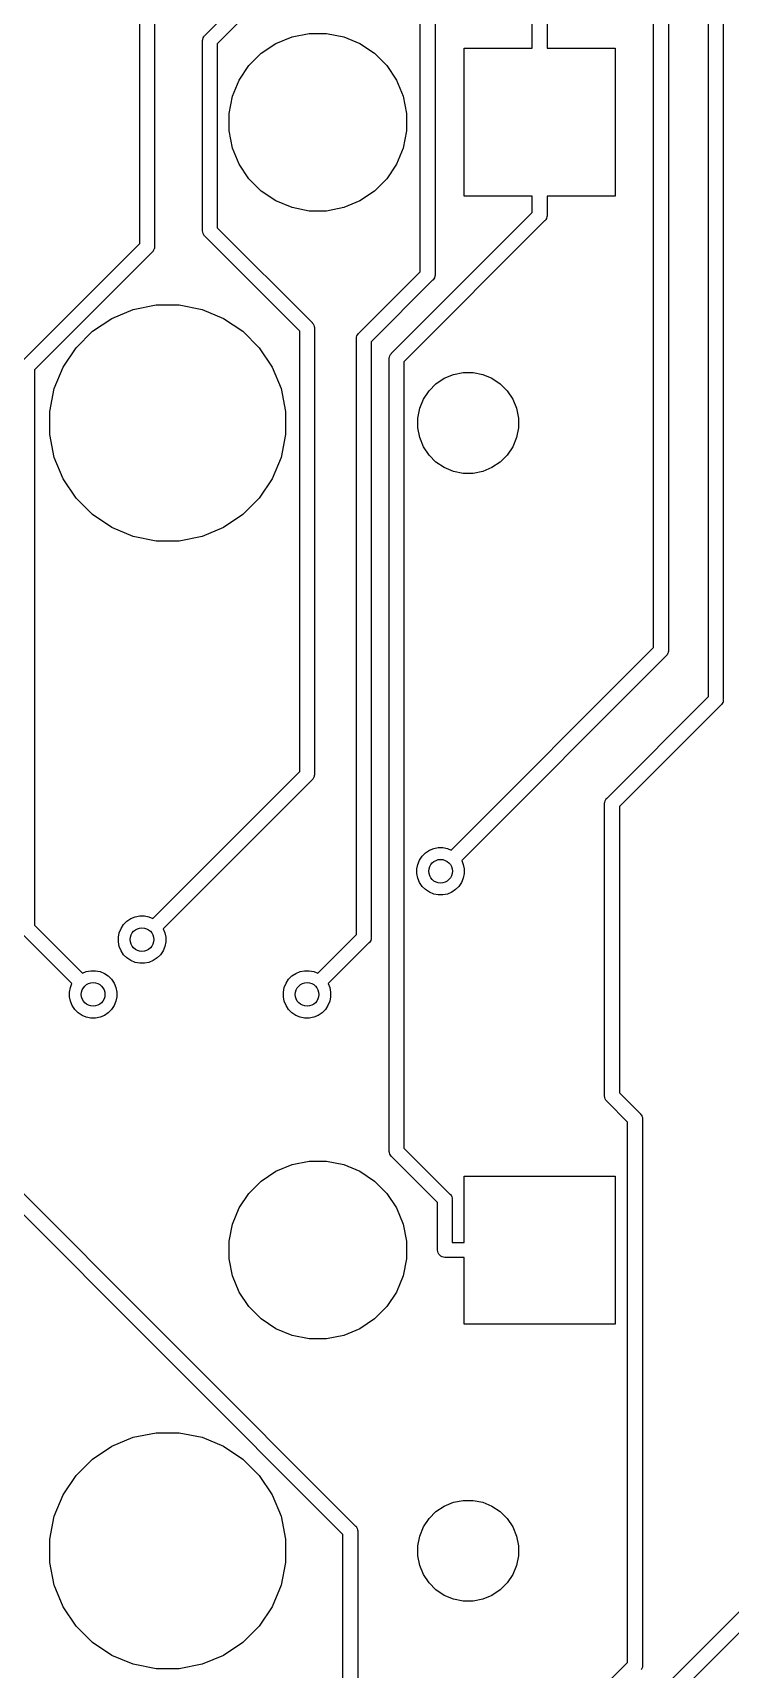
# Model space of a CAD drawing. Extents: x 1.2 to 14.9, y -4.9 to -0.3.
# Drawn here: x 13.698 to 14.163, y -3.814 to -2.725 of the extents above; entities that cross this region are included whole.
import ezdxf

# ---------------------------------------------------------------- set-up
doc = ezdxf.new("R2010")
doc.units = 0
doc.header["$MEASUREMENT"] = 0
doc.layers.add('BLACK', color=7, linetype='CONTINUOUS')

msp = doc.modelspace()

# ---------------------------------------------------------------- linework, layer by layer
at = {"layer": 'BLACK', "linetype": 'CONTINUOUS'}
for p, q in [((14.1114, -3.13438), (14.1114, -2.33918)), ((14.1481, -3.16687), (14.1481, -2.33822)), ((14.1213, -2.34303), (14.1213, -3.13618)), ((14.1579, -2.34001), (14.1579, -3.16866)), ((13.9561, -2.88445), (13.9561, -2.38292)), ((13.966, -2.38112), (13.966, -2.88624)), ((14.0406, -2.41531), (14.0406, -2.73579)), ((14.0307, -2.73579), (14.0307, -2.41711)), ((13.7694, -2.86568), (13.7694, -2.56643)), ((13.7793, -2.56822), (13.7793, -2.86748)), ((13.8128, -2.72722), (13.9268, -2.61325)), ((13.935, -2.61893), (13.821, -2.73291)), ((13.8112, -2.73063), (13.8113, -2.72991)), ((13.8112, -2.73087), (13.8112, -2.73063)), ((13.8112, -2.73063), (13.8112, -2.73063)), ((13.8112, -2.73112), (13.8112, -2.73087)), ((13.8112, -2.85694), (13.8112, -2.73112)), ((13.8113, -2.72991), (13.8116, -2.72898)), ((13.8116, -2.72898), (13.812, -2.72813)), ((13.812, -2.72813), (13.8126, -2.72738)), ((13.8126, -2.72738), (13.8128, -2.72722)), ((13.86, -2.73267), (13.8708, -2.72821)), ((13.8708, -2.72821), (13.8822, -2.72594)), ((13.8822, -2.72594), (13.8938, -2.72594)), ((13.8938, -2.72594), (13.9052, -2.72821)), ((13.9052, -2.72821), (13.916, -2.73267)), ((13.821, -2.73291), (13.821, -2.85515)), ((13.8421, -2.74735), (13.8503, -2.73913)), ((13.8503, -2.73913), (13.86, -2.73267)), ((13.916, -2.73267), (13.9256, -2.73913)), ((13.9256, -2.73913), (13.9339, -2.74735)), ((13.9854, -2.83421), (13.9854, -2.73579)), ((13.9854, -2.73579), (14.0307, -2.73579)), ((14.0406, -2.73579), (14.0858, -2.73579)), ((14.0858, -2.73579), (14.0858, -2.83421)), ((13.8357, -2.75703), (13.8421, -2.74735)), ((13.9339, -2.74735), (13.9403, -2.75703)), ((13.8312, -2.76777), (13.8357, -2.75703)), ((13.9403, -2.75703), (13.9448, -2.76777)), ((13.8289, -2.77918), (13.8312, -2.76777)), ((13.9448, -2.76777), (13.947, -2.77918)), ((13.8289, -2.79082), (13.8289, -2.77918)), ((13.947, -2.77918), (13.947, -2.79082)), ((13.8312, -2.80223), (13.8289, -2.79082)), ((13.947, -2.79082), (13.9448, -2.80223)), ((13.8357, -2.81297), (13.8312, -2.80223)), ((13.9448, -2.80223), (13.9403, -2.81297)), ((13.8421, -2.82265), (13.8357, -2.81297)), ((13.9403, -2.81297), (13.9339, -2.82265)), ((13.8503, -2.83087), (13.8421, -2.82265)), ((13.9339, -2.82265), (13.9256, -2.83087)), ((13.86, -2.83733), (13.8503, -2.83087)), ((13.8708, -2.84179), (13.86, -2.83733)), ((13.916, -2.83733), (13.9052, -2.84179)), ((13.9256, -2.83087), (13.916, -2.83733)), ((14.0307, -2.83421), (13.9854, -2.83421)), ((14.0307, -2.84498), (14.0307, -2.83421)), ((14.0858, -2.83421), (14.0406, -2.83421)), ((14.0406, -2.83421), (14.0406, -2.84678)), ((13.8822, -2.84406), (13.8708, -2.84179)), ((13.8938, -2.84406), (13.8822, -2.84406)), ((13.9052, -2.84179), (13.8938, -2.84406)), ((13.9371, -2.93858), (14.0307, -2.84498)), ((14.0389, -2.85067), (13.9453, -2.94427)), ((14.0391, -2.85052), (14.0389, -2.85067)), ((14.0395, -2.85009), (14.0391, -2.85052)), ((14.0397, -2.84977), (14.0395, -2.85009)), ((14.0402, -2.84891), (14.0397, -2.84977)), ((14.0403, -2.84869), (14.0402, -2.84891)), ((14.0405, -2.84798), (14.0403, -2.84869)), ((14.0406, -2.84726), (14.0405, -2.84798)), ((14.0406, -2.84678), (14.0406, -2.84702)), ((14.0406, -2.84702), (14.0406, -2.84726)), ((14.0406, -2.84726), (14.0406, -2.84726)), ((13.8112, -2.85719), (13.8112, -2.85694)), ((13.8113, -2.85815), (13.8112, -2.85719)), ((13.8116, -2.85908), (13.8113, -2.85815)), ((13.812, -2.85993), (13.8116, -2.85908)), ((13.8124, -2.86041), (13.812, -2.85993)), ((13.8126, -2.86068), (13.8124, -2.86041)), ((13.8128, -2.86084), (13.8126, -2.86068)), ((13.8759, -2.92388), (13.8128, -2.86084)), ((13.821, -2.85515), (13.8841, -2.91819)), ((13.6911, -2.94398), (13.7694, -2.86568)), ((13.7776, -2.87137), (13.6993, -2.94967)), ((13.7778, -2.87121), (13.7776, -2.87137)), ((13.7783, -2.87064), (13.7778, -2.87121)), ((13.7784, -2.87046), (13.7783, -2.87064)), ((13.7789, -2.86961), (13.7784, -2.87046)), ((13.779, -2.86932), (13.7789, -2.86961)), ((13.7792, -2.86868), (13.779, -2.86932)), ((13.7793, -2.86796), (13.7792, -2.86868)), ((13.7793, -2.86748), (13.7793, -2.86772)), ((13.7793, -2.86772), (13.7793, -2.86796)), ((13.7793, -2.86796), (13.7793, -2.86796)), ((13.9153, -2.92529), (13.9561, -2.88445)), ((13.9644, -2.89013), (13.9235, -2.93098)), ((13.9646, -2.88998), (13.9644, -2.89013)), ((13.9647, -2.88979), (13.9646, -2.88998)), ((13.9652, -2.88923), (13.9647, -2.88979)), ((13.9647, -2.88979), (13.9647, -2.88979)), ((13.9656, -2.88838), (13.9652, -2.88909)), ((13.9652, -2.88909), (13.9652, -2.88923)), ((13.9659, -2.88745), (13.9656, -2.88838)), ((13.966, -2.88673), (13.9659, -2.88745)), ((13.966, -2.88624), (13.966, -2.88648)), ((13.966, -2.88648), (13.966, -2.88673)), ((13.966, -2.88673), (13.966, -2.88673)), ((13.738, -2.92403), (13.7508, -2.91543)), ((13.7508, -2.91543), (13.7651, -2.90952)), ((13.7651, -2.90952), (13.7803, -2.9065)), ((13.7803, -2.9065), (13.7957, -2.9065)), ((13.7957, -2.9065), (13.8109, -2.90952)), ((13.8109, -2.90952), (13.8252, -2.91543)), ((13.8252, -2.91543), (13.838, -2.92403)), ((13.727, -2.93496), (13.738, -2.92403)), ((13.838, -2.92403), (13.849, -2.93496)), ((13.8759, -3.21669), (13.8759, -2.92388)), ((13.8841, -2.91819), (13.8843, -2.91834)), ((13.8843, -2.91834), (13.8844, -2.91853)), ((13.8844, -2.91853), (13.8844, -2.91853)), ((13.8844, -2.91853), (13.8847, -2.91883)), ((13.8847, -2.91883), (13.8849, -2.91909)), ((13.8849, -2.91909), (13.8853, -2.91995)), ((13.8853, -2.91995), (13.8856, -2.92087)), ((13.8856, -2.92087), (13.8857, -2.9216)), ((13.8857, -2.9216), (13.8857, -2.9216)), ((13.8857, -2.9216), (13.8857, -2.92184)), ((13.8857, -2.92184), (13.8857, -2.92208)), ((13.8857, -2.92208), (13.8857, -3.21849)), ((13.9138, -2.92797), (13.914, -2.92704)), ((13.914, -2.92704), (13.9145, -2.92619)), ((13.9145, -2.92619), (13.9151, -2.92544)), ((13.9151, -2.92544), (13.9153, -2.92529)), ((13.7184, -2.94782), (13.727, -2.93496)), ((13.849, -2.93496), (13.8576, -2.94782)), ((13.9137, -2.9287), (13.9138, -2.92797)), ((13.9137, -2.92894), (13.9137, -2.9287)), ((13.9137, -2.9287), (13.9137, -2.9287)), ((13.9137, -2.92918), (13.9137, -2.92894)), ((13.9137, -3.32513), (13.9137, -2.92918)), ((13.9235, -2.93098), (13.9235, -3.32693)), ((13.7125, -2.9621), (13.7184, -2.94782)), ((13.8576, -2.94782), (13.8635, -2.9621)), ((13.9355, -2.94159), (13.9356, -2.94126)), ((13.9355, -2.94223), (13.9355, -2.94159)), ((13.9355, -2.94247), (13.9355, -2.94223)), ((13.9355, -3.46901), (13.9355, -2.94247)), ((13.9356, -2.94122), (13.9359, -2.94034)), ((13.9356, -2.94126), (13.9356, -2.94122)), ((13.9359, -2.94034), (13.9363, -2.93948)), ((13.9363, -2.93948), (13.9368, -2.93892)), ((13.9368, -2.93892), (13.9369, -2.93873)), ((13.9368, -2.93892), (13.9368, -2.93892)), ((13.9369, -2.93873), (13.9371, -2.93858)), ((13.9453, -2.94427), (13.9453, -3.46722)), ((13.6993, -2.94967), (13.6993, -3.31896)), ((13.962, -2.96365), (13.9666, -2.95898)), ((13.9666, -2.95898), (13.9721, -2.95531)), ((13.9721, -2.95531), (13.9782, -2.95279)), ((13.9782, -2.95279), (13.9847, -2.9515)), ((13.9847, -2.9515), (13.9913, -2.9515)), ((13.9913, -2.9515), (13.9978, -2.95279)), ((13.9978, -2.95279), (14.0039, -2.95531)), ((14.0039, -2.95531), (14.0093, -2.95898)), ((14.0093, -2.95898), (14.014, -2.96365)), ((13.7095, -2.97727), (13.7125, -2.9621)), ((13.8635, -2.9621), (13.8665, -2.97727)), ((13.9558, -2.97523), (13.9583, -2.96913)), ((13.9583, -2.96913), (13.962, -2.96365)), ((14.014, -2.96365), (14.0177, -2.96913)), ((14.0177, -2.96913), (14.0202, -2.97523)), ((13.7095, -2.99273), (13.7095, -2.97727)), ((13.8665, -2.97727), (13.8665, -2.99273)), ((13.9545, -2.9817), (13.9558, -2.97523)), ((13.9545, -2.9883), (13.9545, -2.9817)), ((14.0202, -2.97523), (14.0215, -2.9817)), ((14.0215, -2.9817), (14.0215, -2.9883)), ((13.7125, -3.0079), (13.7095, -2.99273)), ((13.8665, -2.99273), (13.8635, -3.0079)), ((13.9558, -2.99477), (13.9545, -2.9883)), ((14.0215, -2.9883), (14.0202, -2.99477)), ((13.9583, -3.00087), (13.9558, -2.99477)), ((13.962, -3.00636), (13.9583, -3.00087)), ((14.0177, -3.00087), (14.014, -3.00636)), ((14.0202, -2.99477), (14.0177, -3.00087)), ((13.7184, -3.02218), (13.7125, -3.0079)), ((13.8635, -3.0079), (13.8576, -3.02218)), ((13.9666, -3.01102), (13.962, -3.00636)), ((13.9721, -3.01469), (13.9666, -3.01102)), ((14.0093, -3.01102), (14.0039, -3.01469)), ((14.014, -3.00636), (14.0093, -3.01102)), ((13.727, -3.03504), (13.7184, -3.02218)), ((13.8576, -3.02218), (13.849, -3.03504)), ((13.9782, -3.01721), (13.9721, -3.01469)), ((13.9847, -3.0185), (13.9782, -3.01721)), ((13.9913, -3.0185), (13.9847, -3.0185)), ((13.9978, -3.01721), (13.9913, -3.0185)), ((14.0039, -3.01469), (13.9978, -3.01721)), ((13.738, -3.04597), (13.727, -3.03504)), ((13.849, -3.03504), (13.838, -3.04597)), ((13.7508, -3.05457), (13.738, -3.04597)), ((13.838, -3.04597), (13.8252, -3.05457)), ((13.7651, -3.06048), (13.7508, -3.05457)), ((13.8252, -3.05457), (13.8109, -3.06048)), ((13.7803, -3.0635), (13.7651, -3.06048)), ((13.7957, -3.0635), (13.7803, -3.0635)), ((13.8109, -3.06048), (13.7957, -3.0635)), ((13.9768, -3.26903), (14.1114, -3.13438)), ((14.1197, -3.14007), (13.9838, -3.27599)), ((14.1199, -3.13992), (14.1197, -3.14007)), ((14.12, -3.13973), (14.1199, -3.13992)), ((14.1205, -3.13917), (14.12, -3.13973)), ((14.12, -3.13973), (14.12, -3.13973)), ((14.1208, -3.13847), (14.1205, -3.13917)), ((14.1209, -3.13831), (14.1208, -3.13847)), ((14.1212, -3.13739), (14.1209, -3.13831)), ((14.1213, -3.13666), (14.1212, -3.13739)), ((14.1213, -3.13618), (14.1213, -3.13642)), ((14.1213, -3.13642), (14.1213, -3.13666)), ((14.1213, -3.13666), (14.1213, -3.13666)), ((14.0805, -3.23444), (14.1481, -3.16687)), ((14.1563, -3.17256), (14.0888, -3.24012)), ((14.1565, -3.1724), (14.1563, -3.17256)), ((14.1567, -3.17221), (14.1565, -3.1724)), ((14.1571, -3.17165), (14.1567, -3.17221)), ((14.1567, -3.17221), (14.1567, -3.17221)), ((14.1576, -3.1708), (14.1571, -3.17165)), ((14.1577, -3.17061), (14.1576, -3.1708)), ((14.1579, -3.16987), (14.1577, -3.17061)), ((14.1579, -3.16866), (14.158, -3.16891)), ((14.158, -3.16891), (14.1579, -3.16915)), ((14.1579, -3.16915), (14.1579, -3.16915)), ((14.1579, -3.16915), (14.1579, -3.16987)), ((13.7781, -3.31448), (13.8759, -3.21669)), ((13.8853, -3.22062), (13.8849, -3.22148)), ((13.8855, -3.22016), (13.8853, -3.22062)), ((13.8856, -3.2197), (13.8855, -3.22016)), ((13.8857, -3.21897), (13.8856, -3.2197)), ((13.8857, -3.21849), (13.8857, -3.21873)), ((13.8857, -3.21873), (13.8857, -3.21897)), ((13.8857, -3.21897), (13.8857, -3.21897)), ((13.8841, -3.22238), (13.785, -3.32144)), ((13.8843, -3.22223), (13.8841, -3.22238)), ((13.8846, -3.22188), (13.8843, -3.22223)), ((13.8849, -3.22148), (13.8846, -3.22188)), ((14.0789, -3.23785), (14.079, -3.23712)), ((14.0789, -3.23809), (14.0789, -3.23785)), ((14.0789, -3.23785), (14.0789, -3.23785)), ((14.0789, -3.23833), (14.0789, -3.23809)), ((14.0789, -3.43232), (14.0789, -3.23833)), ((14.079, -3.23712), (14.0793, -3.23619)), ((14.0793, -3.23619), (14.0797, -3.23534)), ((14.0797, -3.23534), (14.0803, -3.23459)), ((14.0803, -3.23459), (14.0805, -3.23444)), ((14.0888, -3.24012), (14.0888, -3.43052)), ((13.9545, -3.27853), (13.9557, -3.27566)), ((13.9557, -3.27566), (13.9574, -3.27308)), ((13.9574, -3.27308), (13.9596, -3.27089)), ((13.9596, -3.27089), (13.9622, -3.26917)), ((13.9622, -3.26917), (13.9651, -3.26798)), ((13.9651, -3.26798), (13.9681, -3.26737)), ((13.9681, -3.26737), (13.9712, -3.26737)), ((13.9712, -3.26737), (13.9743, -3.26798)), ((13.9743, -3.26798), (13.9768, -3.26903)), ((13.9539, -3.28157), (13.9545, -3.27853)), ((13.9539, -3.28467), (13.9539, -3.28157)), ((13.9545, -3.28772), (13.9539, -3.28467)), ((13.9838, -3.27599), (13.9848, -3.27853)), ((13.9848, -3.27853), (13.9854, -3.28157)), ((13.9854, -3.28467), (13.9848, -3.28772)), ((13.9854, -3.28157), (13.9854, -3.28467)), ((13.9557, -3.29058), (13.9545, -3.28772)), ((13.9574, -3.29316), (13.9557, -3.29058)), ((13.9596, -3.29535), (13.9574, -3.29316)), ((13.9622, -3.29708), (13.9596, -3.29535)), ((13.9651, -3.29826), (13.9622, -3.29708)), ((13.9771, -3.29708), (13.9743, -3.29826)), ((13.9797, -3.29535), (13.9771, -3.29708)), ((13.9819, -3.29316), (13.9797, -3.29535)), ((13.9836, -3.29058), (13.9819, -3.29316)), ((13.9848, -3.28772), (13.9836, -3.29058)), ((13.9681, -3.29887), (13.9651, -3.29826)), ((13.9712, -3.29887), (13.9681, -3.29887)), ((13.9743, -3.29826), (13.9712, -3.29887)), ((13.6993, -3.31896), (13.7313, -3.35091)), ((13.757, -3.32111), (13.7587, -3.31853)), ((13.7587, -3.31853), (13.7609, -3.31633)), ((13.7609, -3.31633), (13.7635, -3.31461)), ((13.7635, -3.31461), (13.7664, -3.31342)), ((13.7664, -3.31342), (13.7694, -3.31282)), ((13.7694, -3.31282), (13.7725, -3.31282)), ((13.7725, -3.31282), (13.7755, -3.31342)), ((13.7755, -3.31342), (13.7781, -3.31448)), ((13.5205, -3.32607), (13.9129, -3.71841)), ((13.7243, -3.35787), (13.6911, -3.32465)), ((13.7552, -3.32702), (13.7558, -3.32397)), ((13.7552, -3.33012), (13.7552, -3.32702)), ((13.7558, -3.33316), (13.7552, -3.33012)), ((13.7558, -3.32397), (13.757, -3.32111)), ((13.785, -3.32144), (13.7861, -3.32397)), ((13.7861, -3.32397), (13.7867, -3.32702)), ((13.7867, -3.33012), (13.7861, -3.33316)), ((13.7867, -3.32702), (13.7867, -3.33012)), ((13.8879, -3.35091), (13.9137, -3.32513)), ((13.9227, -3.32992), (13.9223, -3.33048)), ((13.9232, -3.32907), (13.9227, -3.32991)), ((13.9227, -3.32991), (13.9227, -3.32992)), ((13.9235, -3.32814), (13.9232, -3.32907)), ((13.9235, -3.32693), (13.9236, -3.32717)), ((13.9236, -3.32717), (13.9235, -3.32741)), ((13.9235, -3.32741), (13.9235, -3.32741)), ((13.9235, -3.32741), (13.9235, -3.32814)), ((13.9046, -3.7241), (13.5123, -3.33176)), ((13.757, -3.33603), (13.7558, -3.33316)), ((13.7587, -3.33861), (13.757, -3.33603)), ((13.7609, -3.3408), (13.7587, -3.33861)), ((13.7635, -3.34252), (13.7609, -3.3408)), ((13.781, -3.3408), (13.7784, -3.34252)), ((13.7832, -3.33861), (13.781, -3.3408)), ((13.7849, -3.33603), (13.7832, -3.33861)), ((13.7861, -3.33316), (13.7849, -3.33603)), ((13.9219, -3.33082), (13.8949, -3.35787)), ((13.9221, -3.33067), (13.9219, -3.33082)), ((13.9223, -3.33048), (13.9221, -3.33067)), ((13.9223, -3.33048), (13.9223, -3.33048)), ((13.7313, -3.35091), (13.7338, -3.34986)), ((13.7338, -3.34986), (13.7369, -3.34925)), ((13.7369, -3.34925), (13.74, -3.34925)), ((13.74, -3.34925), (13.743, -3.34986)), ((13.743, -3.34986), (13.7459, -3.35104)), ((13.7459, -3.35104), (13.7485, -3.35277)), ((13.7664, -3.34371), (13.7635, -3.34252)), ((13.7694, -3.34431), (13.7664, -3.34371)), ((13.7725, -3.34431), (13.7694, -3.34431)), ((13.7755, -3.34371), (13.7725, -3.34431)), ((13.7784, -3.34252), (13.7755, -3.34371)), ((13.8707, -3.35277), (13.8733, -3.35104)), ((13.8733, -3.35104), (13.8762, -3.34986)), ((13.8762, -3.34986), (13.8792, -3.34925)), ((13.8792, -3.34925), (13.8823, -3.34925)), ((13.8823, -3.34925), (13.8854, -3.34986)), ((13.8854, -3.34986), (13.8879, -3.35091)), ((13.7227, -3.36345), (13.7233, -3.36041)), ((13.7233, -3.36041), (13.7243, -3.35787)), ((13.7485, -3.35277), (13.7507, -3.35496)), ((13.7507, -3.35496), (13.7524, -3.35754)), ((13.7524, -3.35754), (13.7536, -3.36041)), ((13.7536, -3.36041), (13.7542, -3.36345)), ((13.865, -3.36345), (13.8656, -3.36041)), ((13.8656, -3.36041), (13.8668, -3.35754)), ((13.8668, -3.35754), (13.8685, -3.35496)), ((13.8685, -3.35496), (13.8707, -3.35277)), ((13.8949, -3.35787), (13.8959, -3.36041)), ((13.8959, -3.36041), (13.8965, -3.36345)), ((13.7227, -3.36655), (13.7227, -3.36345)), ((13.7233, -3.36959), (13.7227, -3.36655)), ((13.7245, -3.37246), (13.7233, -3.36959)), ((13.7262, -3.37504), (13.7245, -3.37246)), ((13.7524, -3.37246), (13.7507, -3.37504)), ((13.7536, -3.36959), (13.7524, -3.37246)), ((13.7542, -3.36655), (13.7536, -3.36959)), ((13.7542, -3.36345), (13.7542, -3.36655)), ((13.865, -3.36655), (13.865, -3.36345)), ((13.8656, -3.36959), (13.865, -3.36655)), ((13.8668, -3.37246), (13.8656, -3.36959)), ((13.8685, -3.37504), (13.8668, -3.37246)), ((13.8947, -3.37246), (13.893, -3.37504)), ((13.8959, -3.36959), (13.8947, -3.37246)), ((13.8965, -3.36655), (13.8959, -3.36959)), ((13.8965, -3.36345), (13.8965, -3.36655)), ((13.7284, -3.37723), (13.7262, -3.37504)), ((13.731, -3.37896), (13.7284, -3.37723)), ((13.7338, -3.38014), (13.731, -3.37896)), ((13.7369, -3.38075), (13.7338, -3.38014)), ((13.74, -3.38075), (13.7369, -3.38075)), ((13.743, -3.38014), (13.74, -3.38075)), ((13.7459, -3.37896), (13.743, -3.38014)), ((13.7485, -3.37723), (13.7459, -3.37896)), ((13.7507, -3.37504), (13.7485, -3.37723)), ((13.8707, -3.37723), (13.8685, -3.37504)), ((13.8733, -3.37896), (13.8707, -3.37723)), ((13.8762, -3.38014), (13.8733, -3.37896)), ((13.8792, -3.38075), (13.8762, -3.38014)), ((13.8823, -3.38075), (13.8792, -3.38075)), ((13.8854, -3.38014), (13.8823, -3.38075)), ((13.8882, -3.37896), (13.8854, -3.38014)), ((13.8908, -3.37723), (13.8882, -3.37896)), ((13.893, -3.37504), (13.8908, -3.37723)), ((14.0789, -3.43256), (14.0789, -3.43232)), ((14.079, -3.43352), (14.0789, -3.43256)), ((14.0793, -3.43445), (14.079, -3.43352)), ((14.0797, -3.43531), (14.0793, -3.43445)), ((14.0801, -3.43572), (14.0797, -3.43531)), ((14.0803, -3.43606), (14.0801, -3.43572)), ((14.0805, -3.43621), (14.0803, -3.43606)), ((14.0942, -3.44991), (14.0805, -3.43621)), ((14.0888, -3.43052), (14.1025, -3.44422)), ((14.0942, -3.80934), (14.0942, -3.44991)), ((14.1025, -3.44422), (14.1027, -3.44437)), ((14.1027, -3.44437), (14.1028, -3.44456)), ((14.1028, -3.44456), (14.1033, -3.44512)), ((14.1033, -3.44512), (14.1037, -3.44587)), ((14.1037, -3.44587), (14.1037, -3.44598)), ((14.1037, -3.44598), (14.104, -3.44691)), ((14.104, -3.44691), (14.1041, -3.44763)), ((14.1041, -3.44763), (14.1041, -3.44763)), ((14.1041, -3.44763), (14.1041, -3.44787)), ((14.1041, -3.44787), (14.1041, -3.44811)), ((14.1041, -3.44811), (14.1041, -3.81113)), ((13.9355, -3.46926), (13.9355, -3.46901)), ((13.9355, -3.4695), (13.9355, -3.46926)), ((13.9356, -3.47022), (13.9355, -3.4695)), ((13.9355, -3.4695), (13.9355, -3.4695)), ((13.9359, -3.47115), (13.9356, -3.47022)), ((13.9363, -3.472), (13.9359, -3.47115)), ((13.9453, -3.46722), (13.9759, -3.49781)), ((13.86, -3.48267), (13.8708, -3.47821)), ((13.8708, -3.47821), (13.8822, -3.47594)), ((13.8822, -3.47594), (13.8938, -3.47594)), ((13.8938, -3.47594), (13.9052, -3.47821)), ((13.9052, -3.47821), (13.916, -3.48267)), ((13.9369, -3.47275), (13.9363, -3.472)), ((13.9371, -3.47291), (13.9369, -3.47275)), ((13.9677, -3.5035), (13.9371, -3.47291)), ((13.8421, -3.49735), (13.8503, -3.48913)), ((13.8503, -3.48913), (13.86, -3.48267)), ((13.916, -3.48267), (13.9256, -3.48913)), ((13.9256, -3.48913), (13.9339, -3.49735)), ((13.9854, -3.53008), (13.9854, -3.48579)), ((13.9854, -3.48579), (14.0858, -3.48579)), ((14.0858, -3.48579), (14.0858, -3.58421)), ((13.8357, -3.50703), (13.8421, -3.49735)), ((13.9339, -3.49735), (13.9403, -3.50703)), ((13.9677, -3.53476), (13.9677, -3.5035)), ((13.9759, -3.49781), (13.9761, -3.49796)), ((13.9761, -3.49796), (13.9763, -3.49815)), ((13.9763, -3.49815), (13.9767, -3.49871)), ((13.9767, -3.49871), (13.9769, -3.49904)), ((13.9769, -3.49904), (13.9772, -3.49957)), ((13.9772, -3.49957), (13.9775, -3.5005)), ((13.9775, -3.5005), (13.9775, -3.50122)), ((13.9775, -3.50122), (13.9775, -3.50122)), ((13.9775, -3.50122), (13.9776, -3.50146)), ((13.9776, -3.50146), (13.9775, -3.5017)), ((13.9775, -3.5017), (13.9775, -3.53008)), ((13.8312, -3.51777), (13.8357, -3.50703)), ((13.9403, -3.50703), (13.9448, -3.51777)), ((13.8289, -3.52918), (13.8312, -3.51777)), ((13.9448, -3.51777), (13.947, -3.52918)), ((13.8289, -3.54082), (13.8289, -3.52918)), ((13.947, -3.52918), (13.947, -3.54082)), ((13.9677, -3.535), (13.9677, -3.53476)), ((13.9678, -3.53596), (13.9677, -3.535)), ((13.9681, -3.53689), (13.9678, -3.53596)), ((13.9685, -3.53775), (13.9681, -3.53689)), ((13.9775, -3.53008), (13.9854, -3.53008)), ((13.8312, -3.55223), (13.8289, -3.54082)), ((13.947, -3.54082), (13.9448, -3.55223)), ((13.9691, -3.5385), (13.9685, -3.53775)), ((13.9699, -3.53911), (13.9691, -3.5385)), ((13.9707, -3.53957), (13.9699, -3.53911)), ((13.9717, -3.53985), (13.9707, -3.53957)), ((13.9726, -3.53995), (13.9717, -3.53985)), ((13.9729, -3.53992), (13.9726, -3.53995)), ((13.9854, -3.53992), (13.9729, -3.53992)), ((13.9854, -3.58421), (13.9854, -3.53992)), ((13.8357, -3.56297), (13.8312, -3.55223)), ((13.9448, -3.55223), (13.9403, -3.56297)), ((13.8421, -3.57265), (13.8357, -3.56297)), ((13.9403, -3.56297), (13.9339, -3.57265)), ((13.8503, -3.58087), (13.8421, -3.57265)), ((13.9339, -3.57265), (13.9256, -3.58087)), ((13.86, -3.58733), (13.8503, -3.58087)), ((13.8708, -3.59179), (13.86, -3.58733)), ((13.916, -3.58733), (13.9052, -3.59179)), ((13.9256, -3.58087), (13.916, -3.58733)), ((14.0858, -3.58421), (13.9854, -3.58421)), ((13.8822, -3.59406), (13.8708, -3.59179)), ((13.8938, -3.59406), (13.8822, -3.59406)), ((13.9052, -3.59179), (13.8938, -3.59406)), ((13.7651, -3.65952), (13.7803, -3.6565)), ((13.7803, -3.6565), (13.7957, -3.6565)), ((13.7957, -3.6565), (13.8109, -3.65952)), ((13.738, -3.67403), (13.7508, -3.66543)), ((13.7508, -3.66543), (13.7651, -3.65952)), ((13.8109, -3.65952), (13.8252, -3.66543)), ((13.8252, -3.66543), (13.838, -3.67403)), ((13.727, -3.68496), (13.738, -3.67403)), ((13.838, -3.67403), (13.849, -3.68496)), ((13.7184, -3.69782), (13.727, -3.68496)), ((13.849, -3.68496), (13.8576, -3.69782)), ((13.7125, -3.7121), (13.7184, -3.69782)), ((13.8576, -3.69782), (13.8635, -3.7121)), ((13.962, -3.71365), (13.9666, -3.70898)), ((13.9666, -3.70898), (13.9721, -3.70531)), ((13.9721, -3.70531), (13.9782, -3.70279)), ((13.9782, -3.70279), (13.9847, -3.7015)), ((13.9847, -3.7015), (13.9913, -3.7015)), ((13.9913, -3.7015), (13.9978, -3.70279)), ((13.9978, -3.70279), (14.0039, -3.70531)), ((14.0039, -3.70531), (14.0093, -3.70898)), ((14.0093, -3.70898), (14.014, -3.71365)), ((13.7095, -3.72727), (13.7125, -3.7121)), ((13.8635, -3.7121), (13.8665, -3.72727)), ((13.8797, -4.06428), (14.2304, -3.71353)), ((14.2387, -3.71922), (13.8854, -4.07251)), ((13.9129, -3.71841), (13.9131, -3.71857)), ((13.9131, -3.71857), (13.9132, -3.71875)), ((13.9132, -3.71875), (13.9132, -3.71875)), ((13.9132, -3.71875), (13.9136, -3.71919)), ((13.9136, -3.71919), (13.9137, -3.71932)), ((13.9137, -3.71932), (13.9141, -3.72017)), ((13.9141, -3.72017), (13.9144, -3.7211)), ((13.9144, -3.7211), (13.9145, -3.72182)), ((13.9145, -3.72182), (13.9145, -3.72182)), ((13.9145, -3.72182), (13.9145, -3.72206)), ((13.9145, -3.72206), (13.9145, -3.7223)), ((13.9558, -3.72523), (13.9583, -3.71913)), ((13.9583, -3.71913), (13.962, -3.71365)), ((14.014, -3.71365), (14.0177, -3.71913)), ((14.0177, -3.71913), (14.0202, -3.72523)), ((13.7095, -3.74273), (13.7095, -3.72727)), ((13.8665, -3.72727), (13.8665, -3.74273)), ((13.9046, -3.92983), (13.9046, -3.7241)), ((13.9145, -3.7223), (13.9145, -3.92983)), ((13.9545, -3.7317), (13.9558, -3.72523)), ((13.9545, -3.7383), (13.9545, -3.7317)), ((14.0202, -3.72523), (14.0215, -3.7317)), ((14.0215, -3.7317), (14.0215, -3.7383)), ((13.7125, -3.7579), (13.7095, -3.74273)), ((13.8665, -3.74273), (13.8635, -3.7579)), ((13.9558, -3.74477), (13.9545, -3.7383)), ((14.0215, -3.7383), (14.0202, -3.74477)), ((13.9583, -3.75087), (13.9558, -3.74477)), ((13.962, -3.75636), (13.9583, -3.75087)), ((14.0177, -3.75087), (14.014, -3.75636)), ((14.0202, -3.74477), (14.0177, -3.75087)), ((13.7184, -3.77218), (13.7125, -3.7579)), ((13.8635, -3.7579), (13.8576, -3.77218)), ((13.9666, -3.76102), (13.962, -3.75636)), ((13.9721, -3.76469), (13.9666, -3.76102)), ((13.9782, -3.76721), (13.9721, -3.76469)), ((14.0039, -3.76469), (13.9978, -3.76721)), ((14.0093, -3.76102), (14.0039, -3.76469)), ((14.014, -3.75636), (14.0093, -3.76102)), ((13.727, -3.78504), (13.7184, -3.77218)), ((13.8576, -3.77218), (13.849, -3.78504)), ((13.9847, -3.7685), (13.9782, -3.76721)), ((13.9913, -3.7685), (13.9847, -3.7685)), ((13.9978, -3.76721), (13.9913, -3.7685)), ((13.738, -3.79597), (13.727, -3.78504)), ((13.849, -3.78504), (13.838, -3.79597)), ((13.7508, -3.80457), (13.738, -3.79597)), ((13.838, -3.79597), (13.8252, -3.80457)), ((13.7651, -3.81048), (13.7508, -3.80457)), ((13.8252, -3.80457), (13.8109, -3.81048)), ((13.7803, -3.8135), (13.7651, -3.81048)), ((13.7957, -3.8135), (13.7803, -3.8135)), ((13.8109, -3.81048), (13.7957, -3.8135)), ((13.8781, -4.02547), (14.0942, -3.80934)), ((14.1037, -3.81327), (14.1033, -3.81412)), ((14.1038, -3.81293), (14.1037, -3.81327)), ((14.104, -3.81234), (14.1038, -3.81293)), ((14.1041, -3.81162), (14.104, -3.81234)), ((14.1041, -3.81113), (14.1041, -3.81137)), ((14.1041, -3.81137), (14.1041, -3.81162)), ((14.1041, -3.81162), (14.1041, -3.81162))]:
    msp.add_line(p, q, dxfattribs=at)
at = {"layer": 'BLACK'}
for centre in [(13.9697, -3.28312), (13.7709, -3.32857), (13.7384, -3.365), (13.8808, -3.365)]:
    msp.add_circle(centre, 0.007874, dxfattribs=at)

doc.saveas('drawing.dxf')
